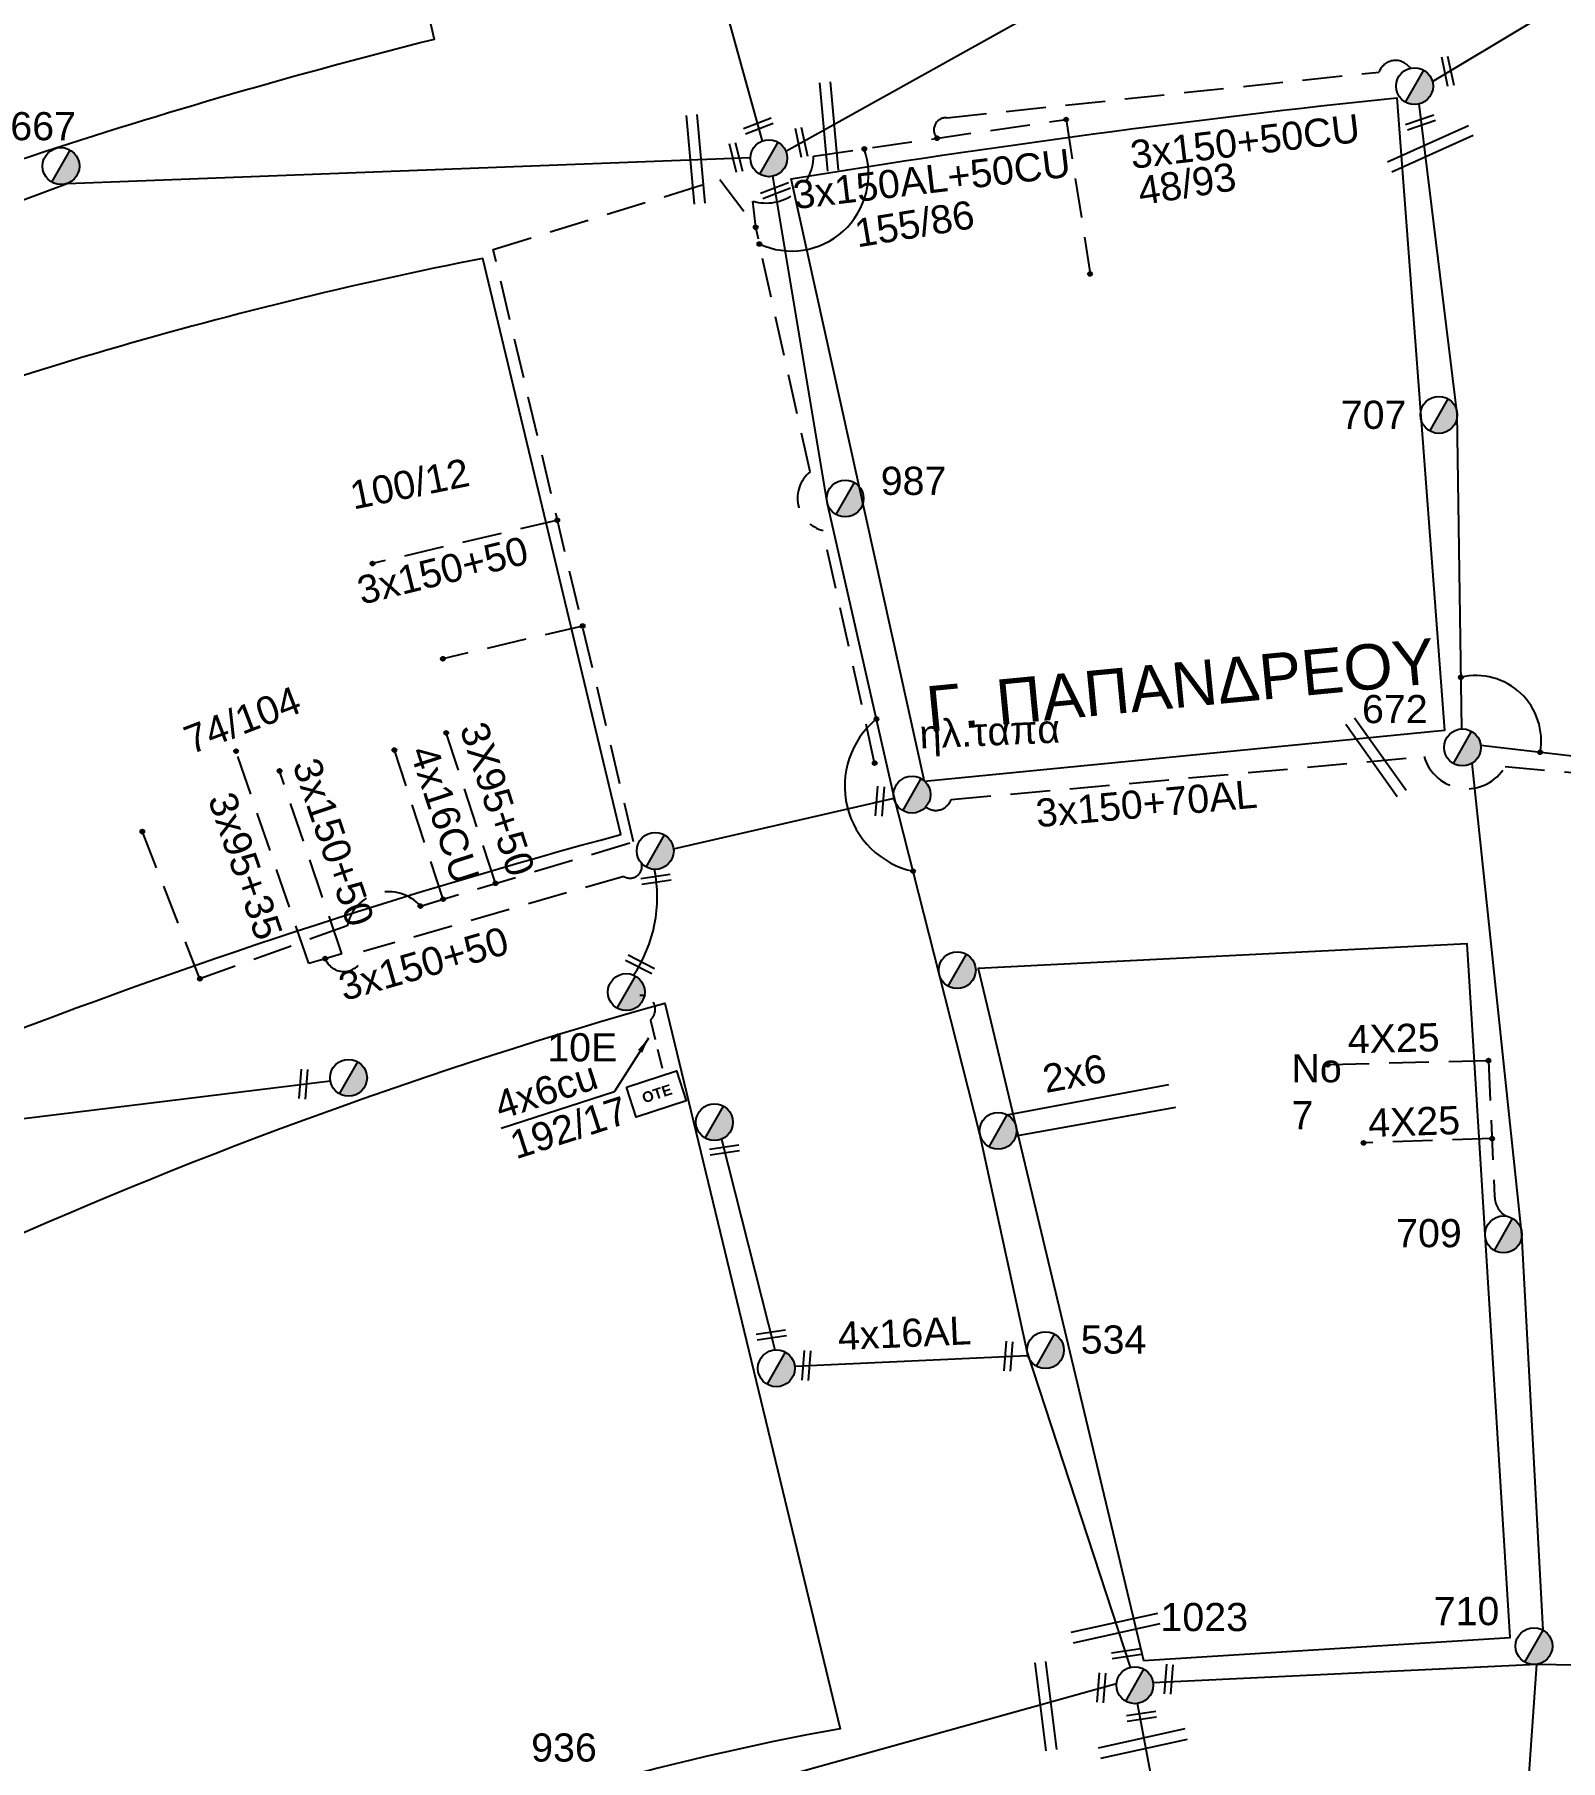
# Model space of a CAD drawing. Header units: millimetres. Extents: x 1091 to 3521, y 1177 to 2968.
# Drawn here: x 1639 to 1736.5, y 2387.1 to 2497.5 of the extents above; entities that cross this region are included whole.
import ezdxf
from ezdxf.enums import TextEntityAlignment as Align

# ---------------------------------------------------------------- set-up
doc = ezdxf.new("R2010")
doc.units = ezdxf.units.MM
doc.linetypes.add('DASHED', pattern=[19.05, 12.7, -6.35])
for name, color, linetype, lineweight in [('2x6', 7, 'SYN_LINE', 30), ('3x150+50', 7, 'Continuous', 30), ('3x150+70', 7, 'Continuous', 30), ('4x16CU', 7, 'Continuous', 30), ('4x50 + 13_5', 7, 'SYN_LINE', 30), ('Άγνωστα', 7, 'Continuous', 30), ('Γυμνά εναέρια ΧΤ (3Φ)   4x16AL', 7, 'Continuous', 30), ('Γυμνά εναέρια ΧΤ (3Φ) 4x50AL', 7, 'Continuous', 30), ('Γυμνά εναέρια ΧΤ και ΦΟΠ (3Φ)   4x50+16AL', 7, 'Continuous', 30), ('Καλωδια Χ.Τ 3x95+35', 7, 'DASHED', 30), ('Καλωδια ΧΤ  3X95+50', 7, 'Continuous', 30), ('Καλώδια ΧΤ   3x150+50CU', 7, 'DASHED', 30), ('Καλώδια ΧΤ   3x150AL+50CU', 7, 'DASHED', 30), ('Συνεστραμμένα ΧΤ   3x70+54.6+25 AL', 7, 'SYN_LINE', 30), ('Υπογεια Καλωδια Δικτυου ΧΤ 4X25', 7, 'DASHED', 30), ('Υπόγεια καλώδια Παροχών ΧΤ   4x50AL', 7, 'DASHED', 30), ('Υπόγεια καλώδια Παροχών ΧΤ   4x6', 7, 'DASHED', 30)]:
    doc.layers.add(name, color=color, linetype=linetype, lineweight=lineweight)
for name, color, linetype in [('Pillar OTE', 7, 'Continuous'), ('TEXT ΚΑΛΩΔΙΩΝ', 7, 'Continuous'), ('ΑΓΝΩΣΤΟ ΕΝΑΕΡΙΟ ΚΑΛΩΔΙΟ', 7, 'Continuous'), ('ΑΓΝΩΣΤΟ ΥΠΟΓΕΙΟ ΚΑΛΩΔΙΟ', 7, 'DASHED'), ('Επιγραφές - Σχήματα', 7, 'Continuous'), ('Μηχανική τομή', 7, 'Continuous'), ('Στύλος ΦΜ', 7, 'Continuous'), ('Στύλος ΦΜ @ 1', 7, 'Continuous'), ('Συνδέσεις', 7, 'Continuous'), ('Τομή', 7, 'Continuous'), ('Υπόβαθρο ΔΕΗ', 7, 'Continuous')]:
    doc.layers.add(name, color=color, linetype=linetype)
doc.styles.add('arial', font='arial.ttf')
doc.styles.get("Standard").update_dxf_attribs({"font": 'arial.ttf', "height": 1.8})
doc.linetypes.add('SYN_LINE', pattern='A,0.5,-0.0001,["/\\/\\/\\/",Standard,S=0.1,R=0,X=0,Y=-0.05],-0.25', length=0.7501)
doc.dimstyles.new('ISO-25', dxfattribs={"dimtxt": 2.5, "dimasz": 2.5, "dimexe": 1.25, "dimexo": 0.625, "dimtad": 1, "dimtxsty": 'Standard', "dimcen": 2.5, "dimadec": 0, "dimazin": 0, "dimtfac": 1, "dimtmove": 0, "dimatfit": 3, "dimfxl": 1, "dimarcsym": 0})

# ---------------------------------------------------------------- blocks, each defined once
blk = doc.blocks.new('ΥΠΑΡΧΩΝ ΤΣΙΜΕΝΤΕΝΙΟΣ ΣΤΥΛΟΣ')
at = {"layer": 'Στύλος ΦΜ'}
blk.add_hatch(color=7, dxfattribs=at).paths.add_polyline_path([(-1.29, -2.28, 0.574793), (2.62, 0, 0.268822), (1.3, 2.27)])
at = {"layer": 'Στύλος ΦΜ', "color": 7}
blk.add_line((-1.29, -2.28), (1.3, 2.27), dxfattribs=at)
blk.add_circle((0, 0), 2.62, dxfattribs=at)
at = {"layer": 'Στύλος ΦΜ', "flags": 4}
for tag, p in [('ΑΡΙΘΜΟΣ', (-4.68, 8.05)), ('ΤΥΠΟΣ', (-4.91, 3.03))]:
    blk.add_attdef(tag, p, '', height=4, dxfattribs=at)
blk = doc.blocks.new('_ΣΥΝΔΕΣΗ')
at = {"layer": 'Συνδέσεις', "linetype": 'SYN_LINE', "ltscale": 40}
blk.add_hatch(color=256, dxfattribs=at).paths.add_polyline_path([(0.5, -0.01, 1), (-0.5, -0.01, 1)])
at = {"layer": 'Συνδέσεις'}
blk.add_circle((0, -0.01), 0.5, dxfattribs=at)
blk = doc.blocks.new('ΤΟΜΗ')
at = {"layer": 'Τομή', "ltscale": 40}
for p, q in [((11.33, -0.65), (-11.4, -0.65)), ((11.33, -3.42), (-11.4, -3.42))]:
    blk.add_line(p, q, dxfattribs=at)
blk = doc.blocks.new('ΜΗΧΑΝΙΚΗ ΤΟΜΗ')
at = {"layer": 'Μηχανική τομή', "ltscale": 40}
for p, q in [((-3.79, 1.21), (3.79, 1.21)), ((3.79, -0.34), (-3.79, -0.34))]:
    blk.add_line(p, q, dxfattribs=at)
blk = doc.blocks.new('PILLAR ΟΤΕ')
at = {"layer": 'Pillar OTE', "ltscale": 40}
blk.add_lwpolyline([(-3.31, 2.02), (3.39, 2.02), (3.39, -1.99), (-3.31, -1.99)], close=True, dxfattribs=at)
at = {"layer": 'Pillar OTE', "insert": (-1.81, 0.71), "char_height": 1.3575, "width": 109.961, "attachment_point": 1}
blk.add_mtext('{\\fArial|b1|i0|c161|p34;OTE}', dxfattribs=at)

msp = doc.modelspace()

# ---------------------------------------------------------------- linework, layer by layer
at = {"layer": '2x6', "color": 27, "linetype": 'SYN_LINE', "lineweight": -3, "ltscale": 13}
for points in [[(1701.13, 2428.4), (1711.45, 2430.35)], [(1701.68, 2427.06), (1711.91, 2428.89)]]:
    msp.add_lwpolyline(points, dxfattribs=at)
at = {"layer": '3x150+50', "color": 151, "linetype": 'DASHED', "lineweight": -3, "ltscale": 0.2}
for points in [[(1663.62, 2441.75), (1677.25, 2445.86), (1668.28, 2483.72), (1682.76, 2488.19), (1685.05, 2485.14)], [(1672.5, 2466.44), (1660.56, 2463.64)], [(1649.53, 2437.1), (1645.85, 2446.5)]]:
    msp.add_lwpolyline(points, dxfattribs=at)
at = {"layer": '3x150+50', "color": 7, "linetype": 'DASHED', "lineweight": -3, "ltscale": 0.2}
msp.add_lwpolyline([(1658.6, 2438.69), (1654.62, 2450.39)], dxfattribs=at)
msp.add_lwpolyline([(1677.76, 2444.47, -0.661029), (1676.62, 2443.64), (1659.99, 2438.84, -0.834092), (1657.54, 2438.38, 23.592497)], format="xyb", dxfattribs=at)
at = {"layer": '3x150+50', "color": 151, "linetype": 'DASHED', "lineweight": -3, "ltscale": 0.2}
msp.add_lwpolyline([(1663.62, 2441.75, 0.622267), (1658.95, 2440.48), (1649.53, 2437.1)], format="xyb", dxfattribs=at)
at = {"layer": '3x150+50', "color": 7, "lineweight": -3, "ltscale": 0.1}
msp.add_lwpolyline([(1658.6, 2438.69), (1657.54, 2438.38)], dxfattribs=at)
at = {"layer": '3x150+70', "color": 27, "linetype": 'DASHED', "lineweight": -3, "ltscale": 0.2}
msp.add_lwpolyline([(1695.92, 2448.09, 0.520072), (1697.54, 2448.56), (1727.78, 2451.3, 0.6671), (1732.94, 2450.67), (1756.93, 2448.5, 0.261958), (1761.64, 2447.93), (1779.4, 2446.75), (1778.12, 2439.99), (1789.09, 2438.29, -0.63183), (1797.5, 2436.49)], format="xyb", dxfattribs=at)
at = {"layer": '4x16CU', "color": 151, "linetype": 'DASHED', "lineweight": -3, "ltscale": 0.2}
for points in [[(1674.06, 2459.67), (1665.06, 2457.56)], [(1665.07, 2442.19), (1661.96, 2451.72)]]:
    msp.add_lwpolyline(points, dxfattribs=at)
at = {"layer": '4x50 + 13_5', "color": 151, "lineweight": -3, "ltscale": 0.1}
msp.add_lwpolyline([(1546.91, 2436.68), (1578.09, 2459.5), (1613.33, 2477.6), (1641.05, 2487.94), (1684.71, 2489.59)], dxfattribs=at)
at = {"layer": 'ΑΓΝΩΣΤΟ ΕΝΑΕΡΙΟ ΚΑΛΩΔΙΟ', "color": 27, "lineweight": -3, "ltscale": 0.1}
for points in [[(1685.48, 2490.65), (1675.18, 2527.88), (1668.36, 2553.13), (1668.02, 2558.9)], [(1709, 2393.09), (1702.39, 2413.28), (1699.38, 2427.17), (1696.78, 2437.41), (1693.86, 2448.91), (1689.64, 2467.46), (1686.14, 2488.4)], [(1679.8, 2445.4), (1693.89, 2448.64)], [(1682.87, 2426.84), (1686.27, 2413.37)]]:
    msp.add_lwpolyline(points, dxfattribs=at)
at = {"layer": 'ΑΓΝΩΣΤΟ ΕΝΑΕΡΙΟ ΚΑΛΩΔΙΟ', "color": 151, "lineweight": -3, "ltscale": 0.1}
msp.add_lwpolyline([(1728.3, 2494.46), (1747.72, 2506.12)], dxfattribs=at)
at = {"layer": 'ΑΓΝΩΣΤΟ ΕΝΑΕΡΙΟ ΚΑΛΩΔΙΟ', "color": 173, "lineweight": -3, "ltscale": 0.1}
for points in [[(1730.17, 2453.07), (1729.89, 2473.22), (1727.46, 2493.02)], [(1735.37, 2395.46), (1734.02, 2420.76), (1730.84, 2450.89)], [(1734.34, 2384.15), (1734.97, 2393.28)]]:
    msp.add_lwpolyline(points, dxfattribs=at)
at = {"layer": 'ΑΓΝΩΣΤΟ ΕΝΑΕΡΙΟ ΚΑΛΩΔΙΟ', "color": 1, "lineweight": -3, "ltscale": 0.1}
msp.add_lwpolyline([(1710.44, 2392.12), (1734.97, 2393.28), (1769.32, 2392.68)], dxfattribs=at)
at = {"layer": 'ΑΓΝΩΣΤΟ ΕΝΑΕΡΙΟ ΚΑΛΩΔΙΟ', "color": 5, "lineweight": -3, "ltscale": 0.1}
msp.add_lwpolyline([(1724.52, 2326.57), (1714.98, 2361.4), (1709.45, 2390.78)], dxfattribs=at)
at = {"layer": 'ΑΓΝΩΣΤΟ ΥΠΟΓΕΙΟ ΚΑΛΩΔΙΟ', "color": 173, "lineweight": -3, "ltscale": 0.2}
msp.add_lwpolyline([(1731.88, 2431.86), (1732.27, 2423.18, 0.242788), (1732.99, 2421.93, 1.577064)], format="xyb", dxfattribs=at)
at = {"layer": 'Γυμνά εναέρια ΧΤ (3Φ)   4x16AL', "color": 27, "lineweight": -3, "ltscale": 0.1}
msp.add_lwpolyline([(1687.54, 2412.33), (1702.44, 2413.01)], dxfattribs=at)
at = {"layer": 'Γυμνά εναέρια ΧΤ (3Φ) 4x50AL', "color": 62, "lineweight": -3, "ltscale": 0.1}
msp.add_lwpolyline([(1747.47, 2506.67), (1710.41, 2503.04), (1686.98, 2489.99)], dxfattribs=at)
at = {"layer": 'Γυμνά εναέρια ΧΤ (3Φ) 4x50AL', "color": 173, "lineweight": -3, "ltscale": 0.1}
msp.add_lwpolyline([(1781.21, 2447.94), (1759.9, 2448.68), (1731.39, 2452.02)], dxfattribs=at)
at = {"layer": 'Γυμνά εναέρια ΧΤ και ΦΟΠ (3Φ)   4x50+16AL', "color": 2, "lineweight": -3, "ltscale": 0.1}
msp.add_lwpolyline([(1620.76, 2356.53), (1647.48, 2372.81), (1673.17, 2382.32), (1708.11, 2392.06)], dxfattribs=at)
at = {"layer": 'Καλωδια Χ.Τ 3x95+35', "color": 7, "lineweight": -3, "ltscale": 0.2}
for points in [[(1656.48, 2438.08), (1651.84, 2451.65)], [(1657.54, 2438.38), (1656.48, 2438.08)]]:
    msp.add_lwpolyline(points, dxfattribs=at)
at = {"layer": 'Καλωδια ΧΤ  3X95+50', "color": 151, "linetype": 'DASHED', "lineweight": -3, "ltscale": 0.2}
msp.add_lwpolyline([(1668.42, 2443.2), (1665.27, 2452.82)], dxfattribs=at)
at = {"layer": 'Καλώδια ΧΤ   3x150+50CU', "color": 151, "lineweight": -3, "ltscale": 0.2}
msp.add_lwpolyline([(1696.64, 2490.83, -0.676389), (1697.27, 2492.14), (1724.89, 2495.06, -0.622118), (1726.87, 2495.3, -0.0636)], format="xyb", dxfattribs=at)
at = {"layer": 'Καλώδια ΧΤ   3x150AL+50CU', "color": 151, "lineweight": -3, "ltscale": 0.2}
msp.add_lwpolyline([(1688.52, 2469.5), (1685.05, 2485.14), (1684.86, 2486.81, 0.495701), (1688.75, 2489.68), (1704.89, 2492.03), (1706.42, 2482.16)], format="xyb", dxfattribs=at)
msp.add_lwpolyline([(1692.65, 2450.89), (1689.35, 2465.75)], dxfattribs=at)
msp.add_arc((1689.85, 2467.83), 2.13, 128.4939, 256.553, dxfattribs=at)
at = {"layer": 'Συνεστραμμένα ΧΤ   3x70+54.6+25 AL', "color": 62, "lineweight": -3, "ltscale": 15}
msp.add_lwpolyline([(1580.63, 2398.95), (1608.5, 2416.94), (1627.65, 2426.87), (1657.87, 2430.57)], dxfattribs=at)
at = {"layer": 'Συνεστραμμένα ΧΤ   3x70+54.6+25 AL', "color": 27, "linetype": 'SYN_LINE', "lineweight": -3, "ltscale": 8}
msp.add_arc((1669.75, 2442.33), 9.01, 326.313, 11.2808, dxfattribs=at)
at = {"layer": 'Υπογεια Καλωδια Δικτυου ΧΤ 4X25', "color": 173, "lineweight": -3, "ltscale": 0.2}
for points in [[(1731.88, 2431.86), (1721.61, 2431.6)], [(1732.11, 2426.88), (1723.9, 2426.61)]]:
    msp.add_lwpolyline(points, dxfattribs=at)
at = {"layer": 'Υπόβαθρο ΔΕΗ', "lineweight": -3, "ltscale": 0.1}
for points in [[(1654.82, 2539.4), (1664.51, 2497.15, 0.03571), (1613.55, 2480.37, -0.011103), (1594.79, 2522.54, -0.051593), (1654.82, 2539.4, -0.880017)], [(1618.82, 2468.71), (1635.29, 2432.83, -0.027145), (1676.43, 2446.32), (1667.61, 2483.15, 0.046813), (1618.82, 2468.71, 2.304497)], [(1626.47, 2363.85), (1595.27, 2397.91, -0.073497), (1679.24, 2435.55), (1690.45, 2389.16, 0.099211), (1626.47, 2363.85, -0.51888)]]:
    msp.add_lwpolyline(points, format="xyb", dxfattribs=at)
msp.add_lwpolyline([(1695.83, 2449.72), (1687.31, 2488.24, -0.013925), (1726.02, 2493.42), (1729.08, 2452.96)], format="xyb", close=True, dxfattribs=at)
msp.add_lwpolyline([(1709.84, 2393.52), (1733.26, 2394.99), (1730.52, 2439.34), (1699.26, 2437.75)], close=True, dxfattribs=at)
msp.add_lwpolyline([(1668.79, 2427.54), (1676.02, 2429.89)], dxfattribs=at)
at = {"layer": 'Υπόβαθρο ΔΕΗ', "lineweight": -3}
for centre, radius, start, end in [((1687.34, 2488.54), 4.92, 245.3841, 19.0306), ((1731.09, 2452.32), 4.16, 349.6501, 103.4556), ((1696.31, 2449.41), 5.57, 129.468, 257.5997)]:
    msp.add_arc(centre, radius, start, end, dxfattribs=at)
at = {"layer": 'Υπόβαθρο ΔΕΗ', "lineweight": -3, "ltscale": 0.1}
msp.add_open_spline([(1335.62, 2395.81), (1336.34, 2395.82), (1337.06, 2395.82), (1339.21, 2395.84), (1340.64, 2395.87), (1343.27, 2395.99), (1344.48, 2396.09), (1346.9, 2396.36), (1348.11, 2396.54), (1351.72, 2397.19), (1354.12, 2397.77), (1358.13, 2398.94), (1359.76, 2399.47), (1362.99, 2400.61), (1364.6, 2401.22), (1367.63, 2402.41), (1369.06, 2402.97), (1371.9, 2404.12), (1373.31, 2404.7), (1376.69, 2406.13), (1378.64, 2407), (1382.85, 2408.99), (1385.09, 2410.14), (1389.15, 2412.33), (1390.97, 2413.35), (1394.59, 2415.42), (1396.39, 2416.48), (1400.22, 2418.81), (1402.25, 2420.1), (1406.26, 2422.75), (1408.24, 2424.12), (1413.14, 2427.59), (1416.05, 2429.72), (1420.99, 2433.36), (1423.02, 2434.88), (1427.09, 2437.9), (1429.12, 2439.41), (1434.15, 2443.21), (1437.14, 2445.51), (1444.06, 2451.04), (1447.96, 2454.32), (1453.69, 2459.41), (1455.6, 2461.15), (1459.36, 2464.68), (1461.23, 2466.47), (1464.92, 2470.03), (1466.74, 2471.79), (1470.4, 2475.3), (1472.23, 2477.04), (1477.73, 2482.27), (1481.39, 2485.75), (1488.55, 2492.85), (1492.05, 2496.47), (1496.91, 2501.86), (1498.38, 2503.55), (1501.26, 2506.97), (1502.68, 2508.7), (1505.81, 2512.59), (1507.52, 2514.75), (1510.54, 2518.5), (1511.83, 2520.09), (1514.44, 2523.25), (1515.75, 2524.82), (1519.68, 2529.52), (1522.3, 2532.64), (1527.41, 2538.95), (1529.93, 2542.15), (1534.8, 2548.51), (1537.17, 2551.66), (1541.05, 2556.89), (1542.57, 2558.96), (1545.96, 2563.67), (1547.84, 2566.31), (1550.94, 2570.6), (1552.15, 2572.26), (1554.6, 2575.54), (1555.84, 2577.18), (1558.42, 2580.57), (1559.76, 2582.33), (1562.59, 2586.05), (1564.07, 2588.03), (1567.05, 2591.99), (1568.55, 2593.97), (1571.26, 2597.43), (1572.46, 2598.92), (1574.88, 2601.87), (1576.1, 2603.33), (1578.56, 2606.27), (1579.8, 2607.75), (1582.54, 2611.04), (1584.05, 2612.87), (1586.68, 2616.03), (1587.8, 2617.36), (1590.07, 2619.99), (1591.22, 2621.29), (1593.81, 2624.22), (1595.26, 2625.84), (1598.15, 2629.09), (1599.6, 2630.72), (1603.17, 2634.7), (1605.3, 2637.05), (1609.65, 2641.68), (1611.86, 2643.97), (1616.26, 2648.34), (1618.44, 2650.44), (1622.85, 2654.49), (1625.07, 2656.45), (1629.56, 2660.29), (1631.83, 2662.18), (1635.63, 2665.38), (1637.18, 2666.68), (1641.77, 2670.66), (1644.77, 2673.39), (1649.56, 2677.8), (1651.36, 2679.46), (1654.94, 2682.79), (1656.73, 2684.46), (1660.28, 2687.82), (1662.05, 2689.52), (1665.18, 2692.45), (1666.52, 2693.69), (1669.26, 2696.12), (1670.64, 2697.32), (1674.84, 2700.86), (1677.68, 2703.15), (1683.03, 2707.36), (1685.53, 2709.3), (1693, 2715.11), (1697.95, 2719.01), (1705.34, 2724.87), (1707.79, 2726.82), (1712.69, 2730.71), (1715.12, 2732.67), (1719.85, 2736.52), (1722.14, 2738.41), (1728.94, 2744.18), (1733.37, 2748.16), (1740.52, 2754.58), (1743.24, 2757.01), (1748.6, 2761.91), (1751.25, 2764.38), (1755.91, 2768.92), (1757.94, 2770.97), (1761.94, 2775.16), (1763.91, 2777.29), (1769.01, 2782.94), (1772.1, 2786.49), (1778.15, 2793.7), (1781.11, 2797.36), (1789.42, 2808.02), (1794.6, 2815.15), (1801.5, 2825.53), (1803.47, 2828.61), (1806.9, 2834.17), (1808.38, 2836.64), (1811.3, 2841.69), (1812.73, 2844.27), (1815.62, 2849.45), (1817.06, 2852.05), (1819.5, 2856.28), (1820.48, 2857.91), (1822.45, 2861.14), (1823.46, 2862.74), (1826.07, 2866.84), (1827.69, 2869.31), (1830.94, 2874.25), (1832.57, 2876.71), (1836.34, 2882.38), (1838.47, 2885.59), (1842.73, 2892.02), (1844.86, 2895.24), (1848.41, 2900.62), (1849.83, 2902.78), (1852.69, 2907.1), (1854.13, 2909.26), (1856.89, 2913.28), (1858.2, 2915.14), (1860.9, 2918.81), (1862.29, 2920.62), (1865.12, 2924.19), (1866.55, 2925.94), (1869.38, 2929.37), (1870.77, 2931.03), (1873.55, 2934.37), (1874.93, 2936.04), (1879.14, 2941.04), (1882.01, 2944.34), (1886.07, 2948.6), (1887.12, 2949.67), (1889.25, 2951.77), (1890.32, 2952.8), (1891.48, 2953.92), (1891.56, 2954), (1891.65, 2954.08)], degree=3, knots=[0, 0, 0, 0, 2.166148, 2.166148, 6.498445, 6.498445, 10.265763, 10.265763, 14.03308, 14.03308, 21.567715, 21.567715, 26.783111, 26.783111, 31.998507, 31.998507, 36.609107, 36.609107, 41.219706, 41.219706, 47.702734, 47.702734, 55.361699, 55.361699, 61.656862, 61.656862, 67.952024, 67.952024, 75.225312, 75.225312, 82.498599, 82.498599, 93.336109, 93.336109, 100.938237, 100.938237, 108.540365, 108.540365, 119.906013, 119.906013, 135.262764, 135.262764, 143.046265, 143.046265, 150.829766, 150.829766, 158.421213, 158.421213, 166.01266, 166.01266, 181.195553, 181.195553, 196.378447, 196.378447, 203.139727, 203.139727, 209.901007, 209.901007, 218.17125, 218.17125, 224.294478, 224.294478, 230.417706, 230.417706, 242.664163, 242.664163, 254.910619, 254.910619, 266.752825, 266.752825, 274.488922, 274.488922, 284.205481, 284.205481, 290.332499, 290.332499, 296.459518, 296.459518, 303.102773, 303.102773, 310.521928, 310.521928, 317.941082, 317.941082, 323.632036, 323.632036, 329.322989, 329.322989, 335.111928, 335.111928, 342.21937, 342.21937, 347.401444, 347.401444, 352.583519, 352.583519, 359.110119, 359.110119, 365.636719, 365.636719, 375.115877, 375.115877, 384.595036, 384.595036, 393.595586, 393.595586, 402.417975, 402.417975, 411.240365, 411.240365, 417.351182, 417.351182, 429.572817, 429.572817, 436.920313, 436.920313, 444.267808, 444.267808, 451.615303, 451.615303, 457.062825, 457.062825, 462.510346, 462.510346, 473.405389, 473.405389, 482.870876, 482.870876, 501.801851, 501.801851, 511.190138, 511.190138, 520.578425, 520.578425, 529.535879, 529.535879, 547.450786, 547.450786, 558.371689, 558.371689, 569.292592, 569.292592, 578.03359, 578.03359, 586.774588, 586.774588, 600.952588, 600.952588, 615.130587, 615.130587, 641.674, 641.674, 652.706754, 652.706754, 661.38308, 661.38308, 670.280364, 670.280364, 679.177647, 679.177647, 684.825847, 684.825847, 690.474048, 690.474048, 699.322624, 699.322624, 708.1712, 708.1712, 719.749064, 719.749064, 731.326928, 731.326928, 739.082483, 739.082483, 746.838037, 746.838037, 753.616582, 753.616582, 760.393168, 760.393168, 767.169755, 767.169755, 773.671582, 773.671582, 780.173409, 780.173409, 793.177063, 793.177063, 797.627508, 797.627508, 802.077954, 802.077954, 802.435638, 802.435638, 802.435638, 802.435638], dxfattribs=at)
msp.add_spline([(1335.62, 2394.14), (1344.53, 2394.43), (1360.48, 2397.96), (1368.34, 2400.9), (1382.02, 2406.76), (1392.47, 2412.29), (1404.4, 2419.53), (1414.47, 2426.51), (1424.18, 2433.66), (1440.74, 2446.25), (1456.58, 2459.8), (1469.4, 2472.03), (1484.71, 2486.71), (1500.03, 2502.92), (1512.41, 2518.15), (1525.7, 2534.19), (1538.08, 2550.11), (1545.44, 2560.09), (1553.43, 2571.17), (1563.13, 2584.01), (1572.27, 2596), (1582.59, 2608.49), (1588.81, 2615.95), (1597.54, 2625.89), (1607.98, 2637.46), (1622.14, 2651.57), (1629.32, 2657.89), (1640, 2666.91), (1650.61, 2676.5), (1659.43, 2684.72), (1668.7, 2693.39), (1689.74, 2710.46), (1708.26, 2725.06), (1725.86, 2739.38), (1739.9, 2751.78), (1756.42, 2767.09), (1769.1, 2780.57), (1783, 2797.11), (1792.76, 2809.93), (1802.17, 2823.54), (1812.07, 2839.71), (1821.05, 2855.6), (1829.39, 2868.85), (1841, 2886.39), (1851.12, 2901.71), (1861.81, 2917.22), (1872.99, 2931.09), (1887.34, 2947.5), (1892.81, 2952.88)], degree=3, dxfattribs=at)
at = {"layer": 'Υπόγεια καλώδια Παροχών ΧΤ   4x6', "color": 27, "linetype": 'DASHED', "lineweight": -3, "ltscale": 0.1}
msp.add_lwpolyline([(1677.65, 2436.03, -0.730587), (1678.32, 2434.46), (1679.14, 2431.09)], format="xyb", dxfattribs=at)

# ---------------------------------------------------------------- block references
at = {"layer": 'Pillar OTE', "xscale": 0.5, "yscale": 0.5, "zscale": 0.5, "rotation": 18.01824202943199}
msp.add_blockref('PILLAR ΟΤΕ', (1678.68, 2429.72), dxfattribs=at)
at = {"layer": 'Μηχανική τομή', "lineweight": -3}
for p, xscale, yscale, zscale, rotation in [((1729.17, 2495.09), 0.2499999999999672, 0.2499999999999672, 0.2499999999999672, 281.7720200711144), ((1727.58, 2491.73), 0.2499999999999672, 0.2499999999999672, 0.2499999999999672, 18.76271371969252), ((1685.18, 2491.71), 0.2499999999999672, 0.2499999999999672, 0.2499999999999672, 200.8109864902794), ((1687.86, 2490.55), 0.2499999999999672, 0.2499999999999672, 0.2499999999999672, 281.7720200711144), ((1683.68, 2489.57), 0.2499999999999672, 0.2499999999999672, 0.2499999999999672, 283.9429471359593), ((1686.28, 2487.58), 0.2499999999999672, 0.2499999999999672, 0.2499999999999672, 200.8109864902794), ((1693.09, 2448.44), 0.2499999999999674, 0.2499999999999674, 0.2499999999999674, 85.51061509338622), ((1678.69, 2443.35), 0.2499999999999674, 0.2499999999999674, 0.2499999999999674, 8.090910484374144), ((1677.61, 2437.92), 0.2499999999999674, 0.2499999999999674, 0.2499999999999674, 332.7926183463759), ((1656.24, 2430.36), 0.2499999999999674, 0.2499999999999674, 0.2499999999999674, 85.51061509338622), ((1683.07, 2426.05), 0.2499999999999674, 0.2499999999999674, 0.2499999999999674, 8.090910484374144), ((1686.06, 2414.22), 0.2499999999999674, 0.2499999999999674, 0.2499999999999674, 8.090910484374144), ((1688.39, 2412.37), 0.2499999999999674, 0.2499999999999674, 0.2499999999999674, 85.51061509338622), ((1701.31, 2412.96), 0.2499999999999674, 0.2499999999999674, 0.2499999999999674, 85.51061509338622), ((1708.76, 2393.85), 0.2499999999999674, 0.2499999999999674, 0.2499999999999674, 8.090910484374144), ((1711.55, 2392.31), 0.2499999999999674, 0.2499999999999674, 0.2499999999999674, 85.51061509338622), ((1707.25, 2391.77), 0.2499999999999674, 0.2499999999999674, 0.2499999999999674, 85.51061509338622), ((1709.72, 2389.85), 0.2499999999999674, 0.2499999999999674, 0.2499999999999674, 8.090910484374144)]:
    msp.add_blockref('ΜΗΧΑΝΙΚΗ ΤΟΜΗ', p, dxfattribs=dict(at, xscale=xscale, yscale=yscale, zscale=zscale, rotation=rotation))
at = {"layer": 'Στύλος ΦΜ @ 1', "lineweight": -3, "ltscale": 40, "xscale": 0.4499999999998181, "yscale": 0.4499999999998181, "zscale": 0.4499999999998181}
for p in [(1727.16, 2494.16), (1685.89, 2489.55), (1695.04, 2448.87), (1678.63, 2445.27), (1697.93, 2437.65), (1659.03, 2430.77), (1682.41, 2427.93), (1700.54, 2427.38), (1686.37, 2412.2)]:
    msp.add_blockref('ΥΠΑΡΧΩΝ ΤΣΙΜΕΝΤΕΝΙΟΣ ΣΤΥΛΟΣ', p, dxfattribs=at)
at = {"layer": 'Στύλος ΦΜ @ 1', "lineweight": -3, "ltscale": 40}
ref = msp.add_blockref('ΥΠΑΡΧΩΝ ΤΣΙΜΕΝΤΕΝΙΟΣ ΣΤΥΛΟΣ', (1640.65, 2489.05), dxfattribs=dict(at, xscale=0.4499999999998181, yscale=0.4499999999998181, zscale=0.4499999999998181))
ref.add_attrib('ΤΥΠΟΣ', '667', (1637.41, 2490.7), dxfattribs={"layer": 'Στύλος ΦΜ', "height": 1.8, "flags": 4})
ref = msp.add_blockref('ΥΠΑΡΧΩΝ ΤΣΙΜΕΝΤΕΝΙΟΣ ΣΤΥΛΟΣ', (1728.71, 2473.14), dxfattribs=dict(at, xscale=0.4499999999998181, yscale=0.4499999999998181, zscale=0.4499999999998181))
ref.add_attrib('ΤΥΠΟΣ', '707', (1722.44, 2472.25), dxfattribs={"layer": 'Στύλος ΦΜ', "height": 1.8, "flags": 4})
ref = msp.add_blockref('ΥΠΑΡΧΩΝ ΤΣΙΜΕΝΤΕΝΙΟΣ ΣΤΥΛΟΣ', (1690.77, 2467.8), dxfattribs=dict(at, xscale=0.4499999999998181, yscale=0.4499999999998181, zscale=0.4499999999998181))
ref.add_attrib('ΤΥΠΟΣ', '987', (1693.04, 2468.03), dxfattribs={"layer": 'Στύλος ΦΜ', "height": 1.8, "flags": 4})
ref = msp.add_blockref('ΥΠΑΡΧΩΝ ΤΣΙΜΕΝΤΕΝΙΟΣ ΣΤΥΛΟΣ', (1730.22, 2451.89), dxfattribs=dict(at, xscale=0.4499999999998181, yscale=0.4499999999998181, zscale=0.4499999999998181))
ref.add_attrib('ΤΥΠΟΣ', '672', (1723.8, 2453.44), dxfattribs={"layer": 'Στύλος ΦΜ', "height": 1.8, "flags": 4})
ref = msp.add_blockref('ΥΠΑΡΧΩΝ ΤΣΙΜΕΝΤΕΝΙΟΣ ΣΤΥΛΟΣ', (1676.78, 2436.25), dxfattribs=dict(at, xscale=0.4499999999998181, yscale=0.4499999999998181, zscale=0.4499999999998181))
ref.add_attrib('ΤΥΠΟΣ', '10Ε', (1671.73, 2431.82), dxfattribs={"layer": 'Στύλος ΦΜ', "height": 1.8, "flags": 4})
ref = msp.add_blockref('ΥΠΑΡΧΩΝ ΤΣΙΜΕΝΤΕΝΙΟΣ ΣΤΥΛΟΣ', (1732.84, 2420.76), dxfattribs=dict(at, xscale=0.4499999999998181, yscale=0.4499999999998181, zscale=0.4499999999998181))
ref.add_attrib('ΤΥΠΟΣ', '709', (1725.98, 2419.94), dxfattribs={"layer": 'Στύλος ΦΜ', "height": 1.8, "flags": 4})
ref = msp.add_blockref('ΥΠΑΡΧΩΝ ΤΣΙΜΕΝΤΕΝΙΟΣ ΣΤΥΛΟΣ', (1703.57, 2413.36), dxfattribs=dict(at, xscale=0.4499999999998181, yscale=0.4499999999998181, zscale=0.4499999999998181))
ref.add_attrib('ΤΥΠΟΣ', '534', (1705.82, 2413.14), dxfattribs={"layer": 'Στύλος ΦΜ', "height": 1.8, "flags": 4})
ref = msp.add_blockref('ΥΠΑΡΧΩΝ ΤΣΙΜΕΝΤΕΝΙΟΣ ΣΤΥΛΟΣ', (1734.79, 2394.44), dxfattribs=dict(at, xscale=0.4499999999998181, yscale=0.4499999999998181, zscale=0.4499999999998181))
ref.add_attrib('ΤΥΠΟΣ', '710', (1728.38, 2395.78), dxfattribs={"layer": 'Στύλος ΦΜ', "height": 1.8, "flags": 4})
ref = msp.add_blockref('ΥΠΑΡΧΩΝ ΤΣΙΜΕΝΤΕΝΙΟΣ ΣΤΥΛΟΣ', (1709.28, 2391.94), dxfattribs=dict(at, xscale=0.4499999999998181, yscale=0.4499999999998181, zscale=0.4499999999998181))
ref.add_attrib('ΤΥΠΟΣ', '1023', (1710.92, 2395.4), dxfattribs={"layer": 'Στύλος ΦΜ', "height": 1.8, "flags": 4})
ref = msp.add_blockref('ΥΠΑΡΧΩΝ ΤΣΙΜΕΝΤΕΝΙΟΣ ΣΤΥΛΟΣ', (1672.8, 2383.44), dxfattribs=dict(at, xscale=0.4499999999998181, yscale=0.4499999999998181, zscale=0.4499999999998181))
ref.add_attrib('ΤΥΠΟΣ', '936', (1670.7, 2387.06), dxfattribs={"layer": 'Στύλος ΦΜ', "height": 1.8, "flags": 4})
at = {"layer": 'Συνδέσεις', "lineweight": -3, "xscale": 0.25, "yscale": 0.25, "zscale": 0.25}
for p in [(1704.89, 2492.03), (1691.99, 2490.15), (1696.64, 2490.83), (1685.05, 2485.14), (1685.28, 2484.07), (1706.42, 2482.16), (1672.37, 2466.41), (1660.56, 2463.64), (1673.99, 2459.65), (1665.06, 2457.56), (1730.12, 2456.37), (1692.77, 2453.71), (1665.27, 2452.82), (1651.84, 2451.65), (1661.96, 2451.72), (1735.18, 2451.58), (1654.62, 2450.39), (1692.65, 2450.89), (1645.85, 2446.51), (1695.11, 2443.98), (1668.42, 2443.2), (1663.62, 2441.75), (1665.07, 2442.19), (1657.54, 2438.39), (1649.53, 2437.1), (1721.61, 2431.6), (1731.88, 2431.87), (1723.9, 2426.61), (1732.11, 2426.88)]:
    msp.add_blockref('_ΣΥΝΔΕΣΗ', p, dxfattribs=at)
at = {"layer": 'Τομή', "lineweight": -3}
for p, xscale, yscale, zscale, rotation in [((1689.21, 2491.54), 0.2499999999999999, 0.2499999999999999, 0.2499999999999999, 95.14482875725292), ((1680.69, 2489.44), 0.2499999999999999, 0.2499999999999999, 0.2499999999999999, 95.14482875725294), ((1727.96, 2490.61), 0.2499999999999998, 0.2499999999999998, 0.2499999999999998, 24.24431137165613), ((1724.27, 2450.98), 0.2499999999999998, 0.2499999999999998, 0.2499999999999998, 125.4613025617822), ((1707.93, 2396.08), 0.2499999999999999, 0.2499999999999999, 0.2499999999999999, 12.4737279779452), ((1703.08, 2390.55), 0.2499999999999999, 0.2499999999999999, 0.2499999999999999, 97.15118523991016), ((1709.68, 2388.7), 0.2499999999999999, 0.2499999999999999, 0.2499999999999999, 12.4737279779452)]:
    msp.add_blockref('ΤΟΜΗ', p, dxfattribs=dict(at, xscale=xscale, yscale=yscale, zscale=zscale, rotation=rotation))

# ---------------------------------------------------------------- texts
at = {"lineweight": -3, "ltscale": 40, "insert": (1695.82, 2455.77), "char_height": 2.9, "width": 64.8866, "attachment_point": 1, "rotation": 5.486, "style": 'arial'}
msp.add_mtext('Γ. ΠΑΠΑΝΔΡΕΟΥ', dxfattribs=at)
at = {"layer": 'TEXT ΚΑΛΩΔΙΩΝ', "lineweight": -3, "ltscale": 0.1, "style": 'arial'}
for s, rotation, p in [('3x150+50CU', 6.756, (1716.32, 2490.63)), ('3x150AL+50CU', 6.756, (1696.3, 2488.23)), ('3x150+50', 13.9178, (1665.04, 2463.21)), (' 3X95+50', 288.1343, (1668.44, 2448.92)), ('4x16CU', 288.0646, (1665.19, 2447.6)), ('3x150+50', 288.7859, (1658.07, 2445.83)), ('3x150+70AL', 5.1142, (1710.02, 2448.31)), (' 3x95+35', 288.8559, (1652.33, 2444.64)), ('3x150+50', 16.111, (1663.82, 2438.07)), ('4X25', 1.4638, (1725.82, 2433.3)), ('2x6', 10.6983, (1705.41, 2431.05)), ('4X25', 1.8879, (1727.13, 2427.98)), ('4x16AL', 2.588, (1694.56, 2414.45))]:
    msp.add_text(s, height=1.8, rotation=rotation, dxfattribs=at).set_placement(p, align=Align.MIDDLE_CENTER)
at = {"layer": 'Άγνωστα', "color": 7, "lineweight": -3, "char_height": 1.8, "attachment_point": 1}
for s, insert, rotation in [('48/93', (1709.36, 2488.32), 9), ('155/86', (1691.25, 2485.62), 9.419), ('100/12', (1658.98, 2468.85), 11.5736), ('74/104', (1648.32, 2453.11), 20.9551)]:
    msp.add_mtext_dynamic_manual_height_columns(s, width=1.8, gutter_width=2.31, heights=[1.06], dxfattribs=dict(at, insert=insert, rotation=rotation))
at = {"layer": 'Άγνωστα', "color": 7, "lineweight": -3}
note = msp.add_mtext_dynamic_manual_height_columns('ηλ.ταπα\\P', width=1.8, gutter_width=12.5, heights=[0.0453, 0], dxfattribs=dict(at, insert=(1681.19, 2453.01), char_height=1.8, attachment_point=1, rotation=2.4309))
for column, words in zip(note.columns.linked_columns, ['\\P\\P']):
    column.text = words
note = msp.add_mtext_dynamic_manual_height_columns('No ', width=1.8, gutter_width=2.31, heights=[1.06, 0], dxfattribs=dict(at, insert=(1715.18, 2432.27), char_height=1.8, attachment_point=1, rotation=0.1098))
for column, words in zip(note.columns.linked_columns, ['7']):
    column.text = words
at = {"layer": 'Υπόγεια καλώδια Παροχών ΧΤ   4x50AL', "color": 7, "ltscale": 0.2, "char_height": 1.8, "attachment_point": 1, "rotation": 18}
for s, insert in [('4x6cu', (1668.18, 2429.79)), ('192/17', (1669.17, 2427.26))]:
    msp.add_mtext_dynamic_manual_height_columns(s, width=1.8, gutter_width=12.5, heights=[0.118], dxfattribs=dict(at, insert=insert))

# ---------------------------------------------------------------- leaders
at = {"layer": 'Επιγραφές - Σχήματα', "ltscale": 40}
msp.add_leader([(1678.2, 2433.3), (1676.02, 2429.89)], dimstyle='ISO-25', override={"dimasz": 1, "dimtad": 0}, dxfattribs=at)

doc.saveas('drawing.dxf')
